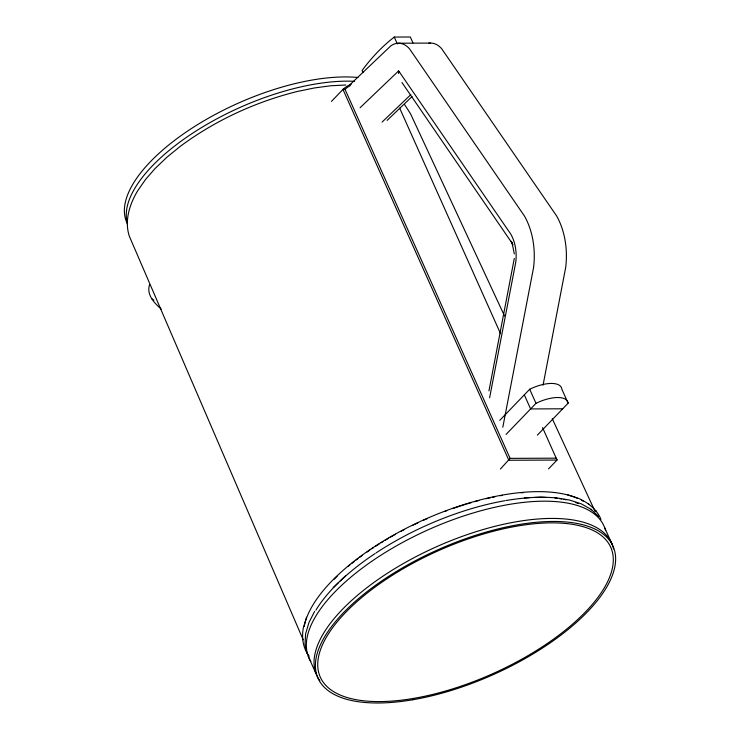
<?xml version="1.0" encoding="UTF-8"?>
<svg xmlns="http://www.w3.org/2000/svg" width="740" height="740" viewBox="0 0 740 740"><rect width="100%" height="100%" fill="white"/><g stroke="black" fill="none" stroke-linecap="round" stroke-linejoin="round"><path stroke-width="1.11" d="M514.3 258.436L488.946 390.896M398.601 73.491L398.629 70.901L360.103 107.707M149.572 284.475C146.298 294.853 154.068 302.743 161.237 309.107M489.612 397.787L515.743 262.321A32.967 21.599 89.8 0 0 510.794 234.145L398.86 71.207M502.812 427.239L533.531 267.797A60.643 39.729 89.8 0 0 524.42 215.978L409.59 48.905A27.639 18.111 89.8 0 0 390.739 45.954L349.595 85.082M543.049 385.189L565.647 267.658A60.643 39.729 89.8 0 0 556.545 215.84L441.715 48.775A27.639 18.111 89.8 0 0 428.571 43.281M306.545 617.197L303.372 627.76C301.411 637.556 302.993 648.203 309.209 656.241M314.611 611.397L308.95 622.562L305.62 633.782L305.01 644.281L306.943 653.161M548.581 468.827L557.035 460.049L556.24 458.171L510.101 458.365L500.397 469.031M331.446 101.408L343.702 88.671M499.75 420.375L529.701 389.259A27.186 11.489 -24.1 0 1 561.827 389.129L568.116 403.198L537.379 435.129M506.049 434.445L535.991 403.337A27.186 11.489 -24.1 0 1 568.116 403.198M382.062 122.1L410.848 94.6M387.103 120.398L412.069 96.552M333.204 587.597L345.552 575.84M542.559 427.591L557.035 460.049L508.843 460.252L342.971 89.429L345.025 89.337L347.319 87.45A60.143 37.657 43.9 0 1 350.298 85.636M345.848 85.008L330.706 85.775L314.463 87.94L296.943 91.557C255.106 102.055 215.174 120.5 180.486 146.196L167.027 157.121L155.16 168.461L145.678 179.293L137.686 190.754C129.63 204.157 124.181 220.862 129.38 236.328L303.206 639.823M524.373 497.9L540.912 497.067L555.971 497.77L569.893 500.129L581.279 503.857L591.103 509.351L598.512 516.354M362.952 72.483L362.073 70.513A230.908 151.302 89.8 0 1 394.263 37.065L410.321 37L412.976 42.929M398.435 43.225L430.56 43.087M562.733 408.795L530.608 408.933L524.309 394.864M567.488 494.755L578.884 498.492C588.263 502.83 596.986 509.49 600.945 519.36M153.92 300.218L151.635 298.599M595.607 510.507L596.116 510.988M588.698 503.977L589.188 504.449M591.103 509.351L591.593 509.814M404.678 104.692L410.534 113.784L504.532 315.98M398.388 71.133L398.805 71.65M401.977 82.538L512.126 243.229L511.294 241.296L512.838 244.866L512.108 243.192L514.337 253.913M552.262 418.655L595.062 511.396M394.263 37.065L397.352 43.984M604.543 527.407L612.258 544.649M529.701 389.259L535.991 403.337M399.656 108.114L500.582 333.749M345.025 89.337L510.101 458.365M308.339 656.51L316.054 673.752M304.205 626.456A159.47 67.395 -24.1 0 1 417.924 522.542A159.47 67.395 -24.1 0 1 577.404 498.27M581.335 500.148A159.47 67.395 -24.1 0 1 583.166 501.174M310.846 661.514A161.597 68.293 -24.1 0 1 429.487 529.202A161.597 68.293 -24.1 0 1 605.57 530.617M319.828 680.624A161.597 68.293 -24.1 0 1 435.99 546.98A161.597 68.293 -24.1 0 1 613.543 548.96M315.906 610.176A158.841 67.127 -24.1 0 1 338.707 582.426M340.335 580.872A158.841 67.127 -24.1 0 1 375.088 553.548M376.05 552.919A158.841 67.127 -24.1 0 1 504.893 500.721M505.947 500.536A158.841 67.127 -24.1 0 1 529.146 497.743M534.622 497.465A158.841 67.127 -24.1 0 1 545.861 497.447M554.861 498.057A158.841 67.127 -24.1 0 1 557.183 498.325M559.468 498.63A158.841 67.127 -24.1 0 1 561.697 498.973M563.871 499.371A158.841 67.127 -24.1 0 1 565.998 499.796M575.47 502.451A158.841 67.127 -24.1 0 1 578.384 503.561M333.934 579.402A158.841 67.127 -24.1 0 1 337.116 576.284M348.096 566.47A158.841 67.127 -24.1 0 1 349.835 565.036M351.593 563.602A158.841 67.127 -24.1 0 1 354.293 561.457M356.116 560.032A158.841 67.127 -24.1 0 1 357.966 558.617M359.733 557.294A158.841 67.127 -24.1 0 1 362.424 555.315M367.022 552.049A158.841 67.127 -24.1 0 1 369.834 550.107M371.739 548.821A158.841 67.127 -24.1 0 1 373.654 547.545M375.476 546.351A158.841 67.127 -24.1 0 1 379.185 543.974M381.063 542.799A158.841 67.127 -24.1 0 1 382.959 541.634M384.874 540.468A158.841 67.127 -24.1 0 1 388.722 538.184M390.674 537.046A158.841 67.127 -24.1 0 1 395.595 534.262M400.599 531.533A158.841 67.127 -24.1 0 1 404.651 529.396M412.855 525.261A158.841 67.127 -24.1 0 1 418.054 522.773M423.308 520.359A158.841 67.127 -24.1 0 1 427.526 518.49M444.592 511.543A158.841 67.127 -24.1 0 1 446.738 510.739M453.167 508.426A158.841 67.127 -24.1 0 1 466.034 504.199M467.097 503.875A158.841 67.127 -24.1 0 1 471.352 502.617M474.543 501.711A158.841 67.127 -24.1 0 1 478.78 500.573M486.18 498.714A158.841 67.127 -24.1 0 1 490.583 497.715M492.766 497.234A158.841 67.127 -24.1 0 1 494.949 496.78M500.351 495.735A158.841 67.127 -24.1 0 1 502.488 495.347M521.136 492.822A158.841 67.127 -24.1 0 1 523.393 492.627M127.53 223.989A150.044 63.409 -24.1 0 1 194.389 126.623A150.044 63.409 -24.1 0 1 357.966 77.487M127.465 223.406A150.044 63.409 -24.1 0 1 198.181 129.648A150.044 63.409 -24.1 0 1 354.562 81.326M342.971 89.429A61.494 38.508 43.9 0 1 351.232 84.212M413.521 698.412A159.091 67.238 -24.1 0 0 611.314 548.673A159.091 67.238 -24.1 0 0 371.693 589.586A159.091 67.238 -24.1 0 0 413.521 698.412M412.707 699.772A161.597 68.293 -24.1 0 0 613.617 547.674A161.597 68.293 -24.1 0 0 370.213 589.234A161.597 68.293 -24.1 0 0 412.707 699.772"/></g></svg>
